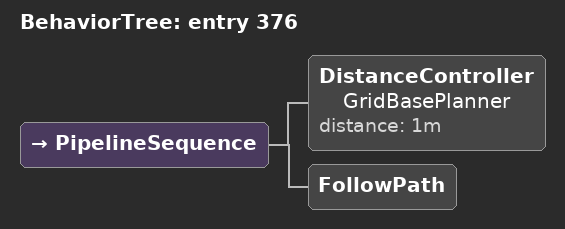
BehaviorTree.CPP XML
<?xml version="1.0" encoding="UTF-8"?>
<root BTCPP_format="4">
  <BehaviorTree ID="entry 376">
    <PipelineSequence>
      <DistanceController name="GridBasePlanner"
                          distance="1m"/>
      <FollowPath/>
    </PipelineSequence>
  </BehaviorTree>

</root>
